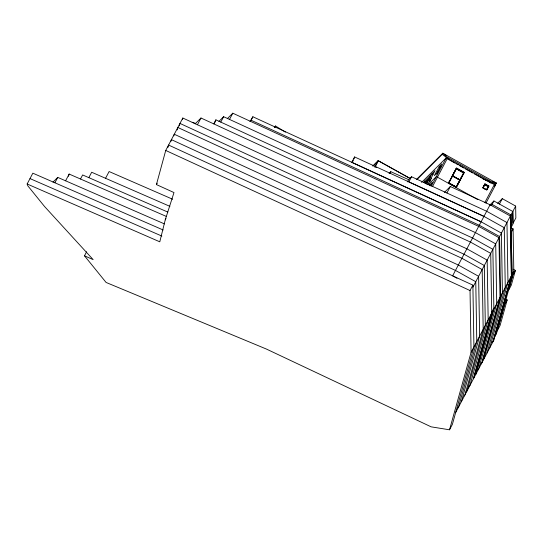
<?xml version="1.0" encoding="UTF-8"?>
<svg xmlns="http://www.w3.org/2000/svg" width="543" height="543" viewBox="0 0 543 543"><rect width="100%" height="100%" fill="white"/><g stroke="black" fill="none" stroke-linecap="round" stroke-linejoin="round"><path stroke-width="0.81" d="M468.731 386.67L469.919 385.476L488.177 319.895L487.166 260.111L466.865 248.816L182.821 118.028L165.73 150.452L156.425 184.579L173.991 192.561L165.248 219.854L159.785 241.811L27.15 183.989L32.845 173.183L163.165 229.988M167.916 147.486L168.581 145.049L472.885 285.136L473.93 346.916L452.367 424.395L449.523 429.798L431.135 426.839L266.355 349.034L106.089 282.455L84.491 255.807L86.629 251.755M170.984 141.268L171.425 139.646L455.468 270.428L475.77 281.722L476.781 341.506L458.53 407.094L457.335 408.282M173.835 135.865L174.276 134.236L458.319 265.025L478.614 276.319L479.632 336.103L461.374 401.684M177.174 129.926L177.839 127.483L461.883 258.271L482.177 269.566L483.189 329.35L464.937 394.931L463.742 396.125M179.305 125.874L179.971 123.431L464.021 254.219L484.315 265.513L485.327 325.298L467.075 390.879L465.88 392.073M182.38 119.657L182.821 118.028M491.496 313.012L473.482 378.722L491.734 313.141L490.723 253.357L470.428 242.063L200.985 118.007L195.134 123.852M491.951 342.633L493.139 341.438L511.981 274.276L510.977 214.94L492.101 204.433L490.953 205.587M455.679 412.497L493.736 340.305L511.981 274.276M507.176 299.933L500.055 325.542L497.205 330.945L504.325 305.336L507.176 299.933L505.73 299.132M515.395 270.414L511.289 285.17L508.438 290.573L512.544 275.817L515.395 270.414L513.183 269.253M449.523 429.798L471.08 352.319L491.734 313.141M444.445 192.398L450.337 186.52L490.085 204.779L510.379 216.073L511.391 275.871L493.872 309.089L475.62 374.67L493.852 308.146L491.72 312.198M487.017 353.059L505.268 287.491L504.257 227.693L483.962 216.392L354.613 156.947L351.762 162.35L481.112 221.795L501.406 233.096L502.418 292.894L484.166 358.461L482.971 359.649M489.718 347.927L507.97 282.353L506.965 222.562L486.664 211.261L411.546 176.76L408.641 179.658L407.481 181.864M493.139 341.438L511.391 275.871M513.814 271.276L511.988 274.738L494.68 336.911L496.506 333.456L513.814 271.276L513.094 228.874L510.936 227.802M68.52 176.299L69.151 174.059L166.484 216.487M353.907 158.97L354.613 156.947M214.376 123.6L215.897 119.854L472.566 238.01L492.861 249.305L493.872 309.089M54.897 182.787L57.741 177.385L164.468 223.913M65.588 180.812L69.151 174.059M80.5 179L82.638 174.948L167.835 212.089M88.828 177.649L91.679 172.246L169.911 206.354M105.546 178.294L109.109 171.54L172.688 199.254M156.425 184.579L157.137 183.229M197.421 124.761L200.985 118.007M213.766 123.906L215.897 119.854M165.248 219.854L165.961 218.503M220.777 122.107L223.628 116.704L475.41 232.608L495.711 243.902L496.723 303.686L478.471 369.267L477.277 370.455M229.513 119.419L232.791 113.202L478.688 226.39L498.983 237.691L499.994 297.476L481.743 363.057L480.555 364.244M250.744 120.519L252.868 116.759L481.112 221.795M250.452 121.354L252.868 116.759M274.785 127.333L275.491 125.983L285.414 132.119M352.244 162.343L353.31 160.321M375.125 166.402L378.159 160.633L409.938 178.321M374.914 167.292L378.328 160.809L409.972 178.423M390.023 173.163L390.797 171.697L408.641 179.658M411.546 176.76L408.845 181.891L483.962 216.392M423.771 182.563L424.517 181.145L431.108 174.568L426.262 183.751M424.877 183.174L425.617 181.762L430.423 176.984M425.271 183.398L426.017 181.986L429.011 178.993M425.345 183.724L426.106 182.285L429.337 179.054M425.603 183.582L426.35 182.17L426.017 181.986M426.153 183.683L428.054 180.079L428.386 180.262L426.269 182.373L425.936 182.19L429.174 178.966M426.214 183.622L428.115 180.018L428.447 180.201M426.425 184.131L431.868 173.808L435.038 170.638L427.646 184.654M429.852 181.274L431.407 178.321M429.601 181.81L430.334 180.419M439.219 166.463L434.373 175.647L436.911 173.115L441.751 163.932L439.219 166.463L440.325 167.081L441.337 166.063M430.477 185.896L432.418 182.21L429.248 185.373M436.599 174.147L438.459 170.611M439.206 169.199L440.325 167.081M431.373 186.018L446.237 157.816L494.313 184.572L484.824 202.573M432.472 186.636L447.344 158.427L447.093 158.685M448.776 182.475L449.556 181.002M451.498 177.317L455 170.678M448.857 182.4L456.33 168.296L464.068 172.606L456.29 187.355M456.588 168.045L448.81 182.794L456.548 187.104L464.319 172.355L456.588 168.045L456.079 168.554M448.81 183.1L452.557 176.054L459.745 180.052L456.066 187.023L448.81 183.1L456.032 187.057M452.624 175.857L456.378 168.812L463.559 172.81L459.812 179.855L452.699 175.783M446.916 193.003L450.337 186.52M457.98 183.921L461.482 177.283M483.039 187.383L484.702 184.226L488.571 186.385M483.127 187.294L484.79 184.138L488.659 186.29L486.664 190.077M485.042 183.887L483.053 187.668L486.915 189.819L488.91 186.039L485.042 183.887L484.539 184.396M484.838 184.654L483.053 187.973L486.365 189.812L488.15 186.5L484.756 184.729L488.15 186.5M487.166 188.978L488.496 186.459L485.917 185.02M485.931 203.191L495.42 185.19L494.245 186.364M490.085 204.779L452.624 275.83L456.975 278.254M491.503 205.566L493.926 200.978L512.802 211.485L512.999 223.336L515.85 217.933L515.653 206.082L502.302 198.65L497.693 203.252M499.451 204.053L502.302 198.65M471.08 352.319L470.034 290.539L472.885 285.136M472.919 287.132L515.653 206.082M513.094 228.874L511.275 232.336L511.988 274.738M274.704 127.476L275.491 125.983M495.379 334.664L496.506 333.456M52.97 182.149L57.741 177.385M218.944 121.381L223.628 116.704M227.449 118.537L232.791 113.202M249.875 121.388L251.049 120.213L479.286 225.257L499.587 236.551L500.598 296.335L482.34 361.923L481.152 363.111M372.858 165.934L378.159 160.633M373.048 166.09L378.328 160.809M389.066 173.427L390.797 171.697M416.44 179.516L442.789 153.207L496.39 183.039L494.619 185.319M417.072 179.4L442.219 154.287L442.789 153.207L446.129 155.719M421.558 182.462L446.237 157.816M428.128 184.783L436.355 176.563L477.826 199.648M456.378 168.812L463.525 172.85M452.557 176.054L459.745 180.052M463.817 172.857L464.319 172.355M459.812 179.855L452.665 175.817M488.91 186.039L488.408 186.548L487.119 185.828M495.189 184.24L496.39 183.039L492.528 181.45M489.895 205.003L493.926 200.978M492.549 341.499L493.736 340.305M192.222 122.284L195.405 123.397M482.7 178.715L495.82 184.125L442.219 154.287L450.242 160.328M30.001 178.586L161.862 236.069M84.491 255.807L93.152 259.622L44.54 206.496L27.774 185.774L27.15 183.989M165.73 150.452L470.034 290.539M447.826 159.092L449.292 159.907M450.765 160.728L455.163 163.178M456.636 163.993L458.102 164.807M459.568 165.629L463.973 168.079M465.439 168.893L472.777 172.979M474.249 173.801L487.458 181.152M488.924 181.966L491.13 183.195M456.242 168.384L463.98 172.694M456.168 168.466L463.905 172.769M458.889 170.115L461 171.289M482.795 187.919L485.374 189.358M431.868 173.808L432.975 174.418M448.552 183.052L449.964 183.833M451.369 184.613L452.774 185.401M424.517 181.145L425.617 181.762M375.199 166.755L376.672 167.57M510.379 216.073L511.384 275.41M512.802 211.485L513.006 223.859L511.187 227.32L510.977 214.94"/></g></svg>
